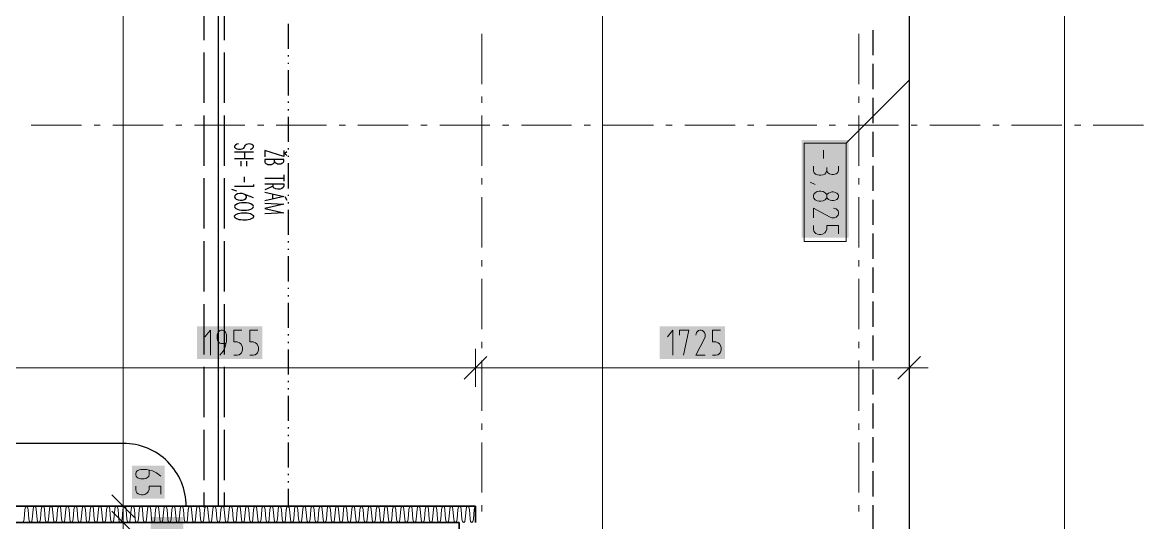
# Model space of a CAD drawing. Header units: millimetres. Extents: x 0 to 594, y 0 to 420.
# Drawn here: x 441.5 to 476.61, y 208.12 to 223.78 of the extents above; entities that cross this region are included whole.
import ezdxf

# ---------------------------------------------------------------- set-up
doc = ezdxf.new("R2010")
doc.units = ezdxf.units.MM
doc.header["$LTSCALE"] = 8
for name, color, linetype in [('PDF_Dokresleni nad rovinou rezu', 7, 'Continuous'), ('PDF_Dokresleni pod rovinou rezu', 7, 'Continuous'), ('PDF_Dvere', 7, 'Continuous'), ('PDF_Koty delkove', 7, 'Continuous'), ('PDF_Koty vyskove-pudorysy', 7, 'Continuous'), ('PDF_Obecne 0.25', 7, 'Continuous'), ('PDF_Osy hlavni', 7, 'Continuous'), ('PDF_Rampy', 7, 'Continuous'), ('PDF_Steny sendvic', 7, 'Continuous')]:
    doc.layers.add(name, color=color, linetype=linetype)

msp = doc.modelspace()

# ---------------------------------------------------------------- linework, layer by layer
at = {"layer": 'PDF_Dokresleni nad rovinou rezu', "lineweight": 25}
for points in [[(449.823, 223.74), (449.823, 222.953)], [(449.823, 222.756), (449.823, 222.717)], [(449.823, 222.52), (449.823, 222.48)], [(449.823, 222.284), (449.823, 221.496)], [(449.823, 221.299), (449.823, 221.26)], [(449.823, 221.063), (449.823, 221.024)], [(449.823, 220.827), (449.823, 220.04)], [(448.268, 219.976), (448.212, 219.964), (448.169, 219.94), (448.145, 219.909), (448.145, 219.875), (448.169, 219.844), (448.212, 219.82), (448.268, 219.807), (448.329, 219.807), (448.385, 219.82), (448.428, 219.844), (448.451, 219.875), (448.467, 219.908), (448.486, 219.937)], [(449.823, 219.843), (449.823, 219.803)], [(448.145, 219.726), (448.736, 219.726)], [(448.145, 219.52), (448.736, 219.52)], [(448.451, 219.726), (448.451, 219.52)], [(449.681, 219.768), (449.681, 219.579), (449.09, 219.768), (449.09, 219.568)], [(449.396, 219.42), (449.406, 219.4), (449.424, 219.382), (449.451, 219.368), (449.484, 219.357), (449.52, 219.351), (449.557, 219.351), (449.593, 219.357), (449.626, 219.368), (449.653, 219.382), (449.671, 219.4), (449.681, 219.42), (449.681, 219.486), (449.09, 219.486), (449.09, 219.404), (449.101, 219.382), (449.121, 219.363), (449.149, 219.347), (449.184, 219.336), (449.223, 219.33), (449.263, 219.33), (449.302, 219.336), (449.337, 219.347), (449.366, 219.363), (449.386, 219.382), (449.396, 219.404), (449.396, 219.486)], [(449.779, 219.733), (449.72, 219.673), (449.779, 219.613)], [(449.823, 219.606), (449.823, 219.567)], [(448.343, 219.438), (448.343, 219.274)], [(448.52, 219.438), (448.52, 219.274)], [(449.823, 219.37), (449.823, 218.583)], [(448.441, 218.946), (448.441, 218.782)], [(449.09, 218.904), (449.681, 218.904)], [(449.681, 219.003), (449.681, 218.805)], [(448.047, 218.561), (448.205, 218.503)], [(448.736, 218.7), (448.736, 218.643), (448.145, 218.643)], [(449.09, 218.724), (449.681, 218.724), (449.681, 218.652), (449.667, 218.61), (449.627, 218.581), (449.569, 218.563), (449.503, 218.558), (449.438, 218.567), (449.386, 218.59), (449.353, 218.622), (449.347, 218.652), (449.347, 218.724)], [(449.347, 218.652), (449.09, 218.543)], [(449.09, 218.461), (449.681, 218.33), (449.09, 218.198)], [(448.32, 218.212), (448.394, 218.217)], [(448.736, 218.29), (448.417, 218.412)], [(449.09, 218.117), (449.681, 218.089)], [(449.681, 218.089), (449.09, 217.954), (449.681, 217.818), (449.09, 217.791)], [(449.327, 218.409), (449.327, 218.251)], [(449.72, 218.33), (449.779, 218.21)], [(449.823, 218.386), (449.823, 218.347)], [(449.823, 218.15), (449.823, 218.11)], [(449.823, 217.914), (449.823, 217.126)], [(449.823, 216.929), (449.823, 216.89)], [(449.823, 216.693), (449.823, 216.654)], [(449.823, 216.457), (449.823, 215.669)], [(449.823, 215.473), (449.823, 215.433)], [(449.823, 215.236), (449.823, 215.197)], [(449.823, 215), (449.823, 214.213)], [(449.823, 214.016), (449.823, 213.977)], [(449.823, 213.78), (449.823, 213.74)], [(449.823, 213.543), (449.823, 212.756)], [(449.823, 212.559), (449.823, 212.52)], [(449.823, 212.323), (449.823, 212.284)], [(449.823, 212.087), (449.823, 211.299)], [(449.823, 211.103), (449.823, 211.063)], [(449.823, 210.866), (449.823, 210.827)], [(449.823, 210.63), (449.823, 209.843)], [(449.823, 209.646), (449.823, 209.606)], [(449.823, 209.41), (449.823, 209.37)], [(449.823, 209.173), (449.823, 208.63)]]:
    msp.add_lwpolyline(points, dxfattribs=at)
msp.add_lwpolyline([(448.518, 217.904), (448.59, 217.915), (448.652, 217.934), (448.699, 217.958), (448.729, 217.986), (448.739, 218.016), (448.729, 218.045), (448.699, 218.073), (448.652, 218.097), (448.59, 218.116), (448.518, 218.127), (448.441, 218.131), (448.364, 218.127), (448.292, 218.116), (448.23, 218.097), (448.183, 218.073), (448.153, 218.045), (448.143, 218.016), (448.153, 217.986), (448.183, 217.958), (448.23, 217.934), (448.292, 217.915), (448.364, 217.904), (448.441, 217.9)], close=True, dxfattribs=at)
for centre, major_axis, ratio, start_param, end_param in [((448.601, 219.892), (0.139, 0), 0.587197, 4.906775, 8.841701), ((448.332, 218.317), (0.191, 0), 0.554359, 5.040935, 10.931191), ((448.441, 217.704), (0.3, 0), 0.387187, 4.974081, 11.257266)]:
    msp.add_ellipse(centre, major_axis=major_axis, ratio=ratio, start_param=start_param, end_param=end_param, dxfattribs=at)
at = {"layer": 'PDF_Dokresleni nad rovinou rezu', "lineweight": 25, "transparency": 33554559}
msp.add_solid([(449.823, 208.679), (449.872, 208.63), (449.774, 208.63), (449.823, 208.581)], dxfattribs=at)
at = {"layer": 'PDF_Dokresleni pod rovinou rezu', "lineweight": 25}
for points in [[(468.13, 223.543), (468.13, 222.756)], [(468.13, 222.48), (468.13, 221.693)], [(468.13, 221.417), (468.13, 220.63)], [(468.13, 220.354), (468.13, 219.567)], [(468.13, 219.291), (468.13, 218.504)], [(468.13, 218.229), (468.13, 217.441)], [(468.13, 217.166), (468.13, 216.378)], [(468.13, 216.103), (468.13, 215.315)], [(468.13, 215.04), (468.13, 214.252)], [(468.13, 213.977), (468.13, 213.189)], [(468.13, 212.914), (468.13, 212.126)], [(468.13, 211.851), (468.13, 211.063)], [(468.13, 210.788), (468.13, 210)], [(468.13, 209.725), (468.13, 208.937)], [(468.13, 208.662), (468.13, 207.874)]]:
    msp.add_lwpolyline(points, dxfattribs=at)
at = {"layer": 'PDF_Dvere', "lineweight": 25}
for points in [[(447.185, 224.803), (447.185, 223.229)], [(447.815, 224.803), (447.815, 223.229)], [(447.185, 222.835), (447.185, 221.26)], [(447.815, 222.835), (447.815, 221.26)], [(447.185, 220.866), (447.185, 219.291)], [(447.815, 220.866), (447.815, 219.291)], [(447.185, 218.898), (447.185, 217.323)], [(447.815, 218.898), (447.815, 217.323)], [(447.185, 216.929), (447.185, 215.354)], [(447.815, 216.929), (447.815, 215.354)], [(447.185, 214.961), (447.185, 213.386)], [(447.815, 214.961), (447.815, 213.386)], [(447.185, 212.992), (447.185, 211.417)], [(447.815, 212.992), (447.815, 211.417)], [(447.185, 211.024), (447.185, 209.449)], [(447.815, 211.024), (447.815, 209.449)], [(447.185, 209.055), (447.185, 208.63)], [(447.815, 209.055), (447.815, 208.63)]]:
    msp.add_lwpolyline(points, dxfattribs=at)
at = {"layer": 'PDF_Dvere', "lineweight": 25, "transparency": 33554559}
for points in [[(447.185, 208.679), (447.234, 208.63), (447.136, 208.63), (447.185, 208.581)], [(447.815, 208.679), (447.864, 208.63), (447.766, 208.63), (447.815, 208.581)]]:
    msp.add_solid(points, dxfattribs=at)
at = {"layer": 'PDF_Koty delkove', "lineweight": 18}
for points in [[(459.663, 302.764), (459.663, 302.311), (459.663, 299.614), (459.663, 263.433), (459.663, 262.803), (459.663, 203.906), (459.663, 202.921), (459.663, 200.953), (459.663, 186.976), (459.663, 186.189), (459.663, 155.402), (459.663, 152.291), (459.663, 150.48)], [(474.14, 302.606), (474.14, 283.614), (474.14, 261.819), (474.14, 248), (474.14, 203.906), (474.14, 152.449)], [(444.652, 151.701), (444.652, 152.291), (444.652, 153.433), (444.652, 155.441), (444.652, 174.221), (444.652, 190.126), (444.652, 190.913), (444.652, 200.953), (444.652, 202.921), (444.652, 206.937), (444.652, 208.118), (444.652, 208.63), (444.652, 250.48), (444.652, 250.992), (444.652, 252.606), (444.652, 275.756), (444.652, 276.386), (444.652, 282.456), (444.652, 299.653), (444.652, 301.622), (444.652, 302.213)], [(447.384, 213.358), (447.384, 214.145), (447.216, 213.936)], [(447.887, 213.804), (447.887, 213.988), (447.877, 214.04), (447.856, 214.08), (447.835, 214.106), (447.804, 214.132), (447.761, 214.145), (447.72, 214.145), (447.678, 214.132), (447.646, 214.106), (447.625, 214.08), (447.604, 214.04), (447.593, 213.988), (447.593, 213.883), (447.604, 213.831), (447.625, 213.778), (447.678, 213.739), (447.72, 213.725), (447.867, 213.725)], [(448.371, 214.145), (448.119, 214.145), (448.119, 213.778), (448.224, 213.778), (448.297, 213.751), (448.339, 213.712), (448.381, 213.647), (448.391, 213.595), (448.391, 213.542), (448.381, 213.489), (448.36, 213.437), (448.328, 213.398), (448.287, 213.371), (448.224, 213.358), (448.119, 213.358)], [(448.875, 214.145), (448.623, 214.145), (448.623, 213.778), (448.728, 213.778), (448.801, 213.751), (448.843, 213.712), (448.885, 213.647), (448.895, 213.595), (448.895, 213.542), (448.885, 213.489), (448.864, 213.437), (448.832, 213.398), (448.791, 213.371), (448.728, 213.358), (448.623, 213.358)], [(461.872, 213.358), (461.872, 214.145), (461.704, 213.936)], [(462.081, 213.988), (462.081, 214.145), (462.376, 214.145)], [(462.376, 214.145), (462.208, 213.358)], [(462.88, 213.358), (462.585, 213.358), (462.859, 213.883), (462.88, 213.936), (462.88, 214.014), (462.859, 214.066), (462.827, 214.106), (462.796, 214.132), (462.754, 214.145), (462.712, 214.145), (462.67, 214.132), (462.638, 214.106), (462.607, 214.066), (462.585, 213.988)], [(463.363, 214.145), (463.111, 214.145), (463.111, 213.778), (463.216, 213.778), (463.289, 213.751), (463.331, 213.712), (463.373, 213.647), (463.383, 213.595), (463.383, 213.542), (463.373, 213.489), (463.352, 213.437), (463.321, 213.398), (463.279, 213.371), (463.216, 213.358), (463.111, 213.358)], [(447.678, 213.358), (447.783, 213.489), (447.846, 213.621), (447.887, 213.804)], [(455.689, 212.373), (455.689, 212.964), (455.689, 213.555)], [(469.272, 212.373), (469.272, 212.964), (469.272, 213.555)], [(455.335, 212.61), (456.043, 213.318)], [(468.917, 212.61), (469.626, 213.318)], [(398.051, 212.964), (400.925, 212.964), (401.446, 212.964), (402.106, 212.964), (402.645, 212.964), (406.043, 212.964), (407.225, 212.964), (409.98, 212.964), (411.162, 212.964), (416.28, 212.964), (417.461, 212.964), (426.91, 212.964), (428.091, 212.964), (434.39, 212.964), (435.571, 212.964), (440.295, 212.964), (455.689, 212.964), (469.272, 212.964)], [(469.272, 212.964), (469.862, 212.964)], [(445.466, 209.761), (445.466, 209.614), (445.453, 209.572), (445.427, 209.54), (445.4, 209.519), (445.362, 209.499), (445.309, 209.488), (445.204, 209.488), (445.151, 209.499), (445.112, 209.519), (445.086, 209.54), (445.059, 209.572), (445.046, 209.614), (445.046, 209.656), (445.059, 209.698), (445.086, 209.729), (445.112, 209.75), (445.151, 209.771), (445.204, 209.782), (445.388, 209.782), (445.571, 209.74), (445.702, 209.677)], [(445.702, 209.677), (445.833, 209.572)], [(444.298, 208.984), (445.006, 208.276)], [(445.833, 209.005), (445.833, 209.257), (445.466, 209.257), (445.466, 209.152), (445.439, 209.079), (445.4, 209.036), (445.335, 208.995), (445.283, 208.984), (445.23, 208.984), (445.177, 208.995), (445.125, 209.016), (445.086, 209.047), (445.059, 209.089), (445.046, 209.152), (445.046, 209.257)], [(444.062, 208.63), (444.652, 208.63), (445.243, 208.63)], [(444.298, 208.472), (445.006, 207.764)], [(444.062, 208.118), (444.652, 208.118), (445.243, 208.118)]]:
    msp.add_lwpolyline(points, dxfattribs=at)
at = {"layer": 'PDF_Koty delkove', "color": 7, "lineweight": 18, "true_color": 0xffffff, "transparency": 33554559}
for points in [[(446.971, 213.24), (449.013, 213.24), (446.971, 214.263), (449.013, 214.263)], [(461.459, 213.24), (463.501, 213.24), (461.459, 214.263), (463.501, 214.263)], [(444.928, 209.9), (444.928, 208.866), (445.951, 209.9), (445.951, 208.866)], [(445.518, 208.297), (445.518, 206.759), (446.542, 208.297), (446.542, 206.759)]]:
    msp.add_solid(points, dxfattribs=at)
at = {"layer": 'PDF_Koty vyskove-pudorysy', "lineweight": 18}
for points in [[(467.296, 220.002), (469.272, 221.977)], [(466.588, 219.783), (466.588, 219.52)], [(466.273, 219.279), (466.273, 219.126), (466.299, 219.072), (466.339, 219.028), (466.404, 219.006), (466.457, 218.995), (466.51, 218.995), (466.575, 219.006), (466.627, 219.028), (466.666, 219.072), (466.693, 219.148)], [(467.06, 219.279), (467.06, 219.148), (467.047, 219.104), (467.021, 219.061), (466.981, 219.038), (466.903, 219.017), (466.851, 219.017), (466.772, 219.038), (466.719, 219.082), (466.693, 219.148), (466.693, 219.235)], [(466.168, 218.777), (466.325, 218.71)], [(466.693, 218.383), (466.707, 218.404), (466.746, 218.437), (466.798, 218.459), (466.851, 218.47), (466.903, 218.47), (466.955, 218.459), (467.008, 218.437), (467.047, 218.393)], [(467.047, 218.393), (467.06, 218.36), (467.06, 218.317), (467.047, 218.284), (467.008, 218.24), (466.955, 218.219), (466.903, 218.208), (466.851, 218.208), (466.798, 218.219), (466.746, 218.24), (466.707, 218.273), (466.693, 218.295)], [(466.273, 217.661), (466.273, 217.967), (466.798, 217.683), (466.851, 217.661), (466.929, 217.661), (466.981, 217.683), (467.021, 217.715), (467.047, 217.748), (467.06, 217.792), (467.06, 217.836), (467.047, 217.879), (467.021, 217.912), (466.981, 217.945), (466.903, 217.967)], [(467.06, 217.158), (467.06, 217.42), (466.693, 217.42), (466.693, 217.311), (466.666, 217.234), (466.627, 217.191), (466.562, 217.147), (466.51, 217.136), (466.457, 217.136), (466.404, 217.147), (466.352, 217.169), (466.313, 217.202), (466.286, 217.245), (466.273, 217.311), (466.273, 217.42)]]:
    msp.add_lwpolyline(points, dxfattribs=at)
for points in [[(465.984, 220.002), (465.984, 216.918), (467.296, 216.918), (467.296, 220.002)], [(466.457, 218.186), (466.51, 218.186), (466.575, 218.197), (466.64, 218.229), (466.68, 218.273), (466.693, 218.295), (466.693, 218.383), (466.68, 218.404), (466.64, 218.448), (466.575, 218.481), (466.51, 218.492), (466.457, 218.492), (466.392, 218.481), (466.325, 218.448), (466.286, 218.404), (466.273, 218.36), (466.273, 218.317), (466.286, 218.273), (466.325, 218.229), (466.392, 218.197)]]:
    msp.add_lwpolyline(points, close=True, dxfattribs=at)
at = {"layer": 'PDF_Koty vyskove-pudorysy', "color": 7, "lineweight": 18, "true_color": 0xffffff, "transparency": 33554559}
msp.add_solid([(465.905, 220.096), (465.905, 217.042), (467.375, 220.096), (467.375, 217.042)], dxfattribs=at)
at = {"layer": 'PDF_Obecne 0.25', "lineweight": 25}
msp.add_lwpolyline([(446.628, 208.63, 0.414215), (444.659, 210.598), (400.014, 210.598)], format="xyb", dxfattribs=at)
msp.add_lwpolyline([(453.917, 208.63), (453.917, 208.63)], dxfattribs=at)
at = {"layer": 'PDF_Osy hlavni', "lineweight": 18}
for points in [[(455.886, 223.425), (455.886, 221.851)], [(455.886, 223.425), (455.886, 221.851)], [(467.697, 223.425), (467.697, 221.851)], [(455.886, 221.457), (455.886, 221.26)], [(455.886, 221.457), (455.886, 221.26)], [(467.697, 221.457), (467.697, 221.26)], [(441.771, 220.559), (443.346, 220.559)], [(443.74, 220.559), (443.937, 220.559)], [(444.331, 220.559), (445.905, 220.559)], [(446.299, 220.559), (446.496, 220.559)], [(446.89, 220.559), (448.464, 220.559)], [(448.858, 220.559), (449.055, 220.559)], [(449.449, 220.559), (451.023, 220.559)], [(451.417, 220.559), (451.614, 220.559)], [(452.008, 220.559), (453.582, 220.559)], [(453.976, 220.559), (454.173, 220.559)], [(454.567, 220.559), (456.142, 220.559)], [(455.886, 220.866), (455.886, 219.291)], [(455.886, 220.866), (455.886, 219.291)], [(456.535, 220.559), (456.732, 220.559)], [(457.126, 220.559), (458.701, 220.559)], [(459.094, 220.559), (459.291, 220.559)], [(459.685, 220.559), (461.26, 220.559)], [(461.653, 220.559), (461.85, 220.559)], [(462.244, 220.559), (463.819, 220.559)], [(464.212, 220.559), (464.409, 220.559)], [(464.803, 220.559), (466.378, 220.559)], [(466.771, 220.559), (466.968, 220.559)], [(467.362, 220.559), (468.937, 220.559)], [(467.697, 220.866), (467.697, 219.291)], [(469.33, 220.559), (469.527, 220.559)], [(469.921, 220.559), (471.496, 220.559)], [(471.89, 220.559), (472.086, 220.559)], [(472.48, 220.559), (474.055, 220.559)], [(474.449, 220.559), (474.645, 220.559)], [(475.039, 220.559), (476.614, 220.559)], [(455.886, 218.898), (455.886, 218.701)], [(455.886, 218.898), (455.886, 218.701)], [(467.697, 218.898), (467.697, 218.701)], [(455.886, 218.307), (455.886, 216.732)], [(455.886, 218.307), (455.886, 216.732)], [(467.697, 218.307), (467.697, 216.732)], [(455.886, 216.339), (455.886, 216.142)], [(455.886, 216.339), (455.886, 216.142)], [(467.697, 216.339), (467.697, 216.142)], [(455.886, 215.748), (455.886, 214.173)], [(455.886, 215.748), (455.886, 214.173)], [(467.697, 215.748), (467.697, 214.173)], [(455.886, 213.78), (455.886, 213.583)], [(455.886, 213.78), (455.886, 213.583)], [(467.697, 213.78), (467.697, 213.583)], [(455.886, 213.189), (455.886, 211.614)], [(455.886, 213.189), (455.886, 211.614)], [(467.697, 213.189), (467.697, 211.614)], [(455.886, 211.221), (455.886, 211.024)], [(455.886, 211.221), (455.886, 211.024)], [(467.697, 211.221), (467.697, 211.024)], [(455.886, 210.63), (455.886, 209.055)], [(455.886, 210.63), (455.886, 209.055)], [(467.697, 210.63), (467.697, 209.055)], [(455.886, 208.662), (455.886, 208.465)], [(455.886, 208.662), (455.886, 208.465)], [(467.697, 208.662), (467.697, 208.465)]]:
    msp.add_lwpolyline(points, dxfattribs=at)
at = {"layer": 'PDF_Rampy', "lineweight": 25}
for points in [[(469.272, 261.661), (469.272, 203.906)], [(447.629, 250.48), (447.629, 208.63)]]:
    msp.add_lwpolyline(points, dxfattribs=at)
at = {"layer": 'PDF_Steny sendvic', "lineweight": 35}
msp.add_lwpolyline([(455.689, 208.118), (455.689, 208.63), (440.295, 208.63), (440.295, 208.118), (441.476, 208.118), (453.996, 208.118), (455.177, 208.118), (455.177, 203.906)], dxfattribs=at)
at = {"layer": 'PDF_Steny sendvic', "lineweight": 9}
for points in [[(441.55, 208.22), (441.575, 208.528), (441.59, 208.6), (441.626, 208.63)], [(441.677, 208.528), (441.662, 208.6), (441.626, 208.63)], [(441.805, 208.22), (441.831, 208.528), (441.846, 208.6), (441.882, 208.63)], [(441.933, 208.528), (441.918, 208.6), (441.882, 208.63)], [(442.061, 208.22), (442.087, 208.528), (442.102, 208.6), (442.138, 208.63)], [(442.189, 208.528), (442.174, 208.6), (442.138, 208.63)], [(442.394, 208.63), (442.358, 208.6), (442.343, 208.528)], [(442.445, 208.528), (442.43, 208.6), (442.394, 208.63)], [(442.65, 208.63), (442.614, 208.6), (442.599, 208.528)], [(442.726, 208.22), (442.701, 208.528), (442.686, 208.6), (442.65, 208.63)], [(442.957, 208.528), (442.942, 208.6), (442.906, 208.63), (442.869, 208.6), (442.854, 208.528)], [(443.162, 208.63), (443.125, 208.6), (443.11, 208.528)], [(443.213, 208.528), (443.198, 208.6), (443.162, 208.63)], [(443.417, 208.63), (443.381, 208.6), (443.366, 208.528)], [(443.469, 208.528), (443.454, 208.6), (443.417, 208.63)], [(443.673, 208.63), (443.637, 208.6), (443.622, 208.528)], [(443.725, 208.528), (443.71, 208.6), (443.673, 208.63)], [(443.853, 208.22), (443.878, 208.528), (443.893, 208.6), (443.929, 208.63)], [(443.98, 208.528), (443.965, 208.6), (443.929, 208.63)], [(444.185, 208.63), (444.149, 208.6), (444.134, 208.528)], [(444.236, 208.528), (444.221, 208.6), (444.185, 208.63)], [(444.441, 208.63), (444.405, 208.6), (444.39, 208.528)], [(444.518, 208.22), (444.492, 208.528), (444.477, 208.6), (444.441, 208.63)], [(444.697, 208.63), (444.661, 208.6), (444.646, 208.528)], [(444.773, 208.22), (444.748, 208.528), (444.733, 208.6), (444.697, 208.63)], [(444.953, 208.63), (444.917, 208.6), (444.902, 208.528)], [(445.029, 208.22), (445.004, 208.528), (444.989, 208.6), (444.953, 208.63)], [(445.209, 208.63), (445.173, 208.6), (445.158, 208.528)], [(445.285, 208.22), (445.26, 208.528), (445.245, 208.6), (445.209, 208.63)], [(445.465, 208.63), (445.428, 208.6), (445.413, 208.528)], [(445.541, 208.22), (445.516, 208.528), (445.501, 208.6), (445.465, 208.63)], [(445.721, 208.63), (445.684, 208.6), (445.669, 208.528)], [(445.797, 208.22), (445.772, 208.528), (445.757, 208.6), (445.721, 208.63)], [(445.94, 208.6), (445.925, 208.528)], [(445.976, 208.63), (445.94, 208.6)], [(446.053, 208.22), (446.028, 208.528), (446.013, 208.6), (445.976, 208.63)], [(446.232, 208.63), (446.196, 208.6), (446.181, 208.528)], [(446.309, 208.22), (446.284, 208.528), (446.269, 208.6), (446.232, 208.63)], [(446.488, 208.63), (446.452, 208.6), (446.437, 208.528)], [(446.611, 208.118), (446.58, 208.148), (446.565, 208.22), (446.539, 208.528), (446.524, 208.6), (446.488, 208.63)], [(446.744, 208.63), (446.708, 208.6), (446.693, 208.528)], [(446.795, 208.528), (446.78, 208.6), (446.744, 208.63)], [(447, 208.63), (446.964, 208.6), (446.949, 208.528)], [(447.051, 208.528), (447.036, 208.6), (447, 208.63)], [(447.256, 208.63), (447.22, 208.6), (447.205, 208.528)], [(447.307, 208.528), (447.292, 208.6), (447.256, 208.63)], [(447.512, 208.63), (447.476, 208.6), (447.461, 208.528)], [(447.563, 208.528), (447.548, 208.6), (447.512, 208.63)], [(447.768, 208.63), (447.732, 208.6), (447.717, 208.528)], [(447.819, 208.528), (447.804, 208.6), (447.768, 208.63)], [(448.024, 208.63), (447.988, 208.6), (447.973, 208.528)], [(448.075, 208.528), (448.06, 208.6), (448.024, 208.63)], [(448.28, 208.63), (448.243, 208.6), (448.228, 208.528)], [(448.331, 208.528), (448.316, 208.6), (448.28, 208.63)], [(448.536, 208.63), (448.499, 208.6), (448.484, 208.528)], [(448.587, 208.528), (448.572, 208.6), (448.536, 208.63)], [(448.791, 208.63), (448.755, 208.6), (448.74, 208.528)], [(448.843, 208.528), (448.828, 208.6), (448.791, 208.63)], [(449.047, 208.63), (449.011, 208.6), (448.996, 208.528)], [(449.099, 208.528), (449.084, 208.6), (449.047, 208.63)], [(449.303, 208.63), (449.267, 208.6), (449.252, 208.528)], [(449.354, 208.528), (449.339, 208.6), (449.303, 208.63)], [(449.559, 208.63), (449.523, 208.6), (449.508, 208.528)], [(449.61, 208.528), (449.595, 208.6), (449.559, 208.63)], [(449.815, 208.63), (449.779, 208.6), (449.764, 208.528)], [(449.866, 208.528), (449.851, 208.6), (449.815, 208.63)], [(450.071, 208.63), (450.035, 208.6), (450.02, 208.528)], [(450.122, 208.528), (450.107, 208.6), (450.071, 208.63)], [(450.327, 208.63), (450.291, 208.6), (450.276, 208.528)], [(450.378, 208.528), (450.363, 208.6), (450.327, 208.63)], [(450.583, 208.63), (450.547, 208.6), (450.532, 208.528)], [(450.634, 208.528), (450.619, 208.6), (450.583, 208.63)], [(450.839, 208.63), (450.802, 208.6), (450.787, 208.528)], [(450.89, 208.528), (450.875, 208.6), (450.839, 208.63)], [(451.095, 208.63), (451.058, 208.6), (451.043, 208.528)], [(451.146, 208.528), (451.131, 208.6), (451.095, 208.63)], [(451.095, 208.63), (451.095, 208.63)], [(451.402, 208.528), (451.387, 208.6), (451.351, 208.63), (451.314, 208.6), (451.299, 208.528)], [(451.658, 208.528), (451.643, 208.6), (451.606, 208.63), (451.57, 208.6), (451.555, 208.528)], [(451.913, 208.528), (451.898, 208.6), (451.862, 208.63), (451.826, 208.6), (451.811, 208.528)], [(452.169, 208.528), (452.154, 208.6), (452.118, 208.63), (452.082, 208.6), (452.067, 208.528)], [(452.425, 208.528), (452.41, 208.6), (452.374, 208.63), (452.338, 208.6), (452.323, 208.528)], [(452.681, 208.528), (452.666, 208.6), (452.63, 208.63), (452.594, 208.6), (452.579, 208.528)], [(452.937, 208.528), (452.922, 208.6), (452.886, 208.63), (452.85, 208.6), (452.835, 208.528)], [(453.193, 208.528), (453.178, 208.6), (453.142, 208.63), (453.106, 208.6), (453.091, 208.528)], [(453.398, 208.63), (453.362, 208.6), (453.347, 208.528)], [(453.449, 208.528), (453.434, 208.6), (453.398, 208.63)], [(453.705, 208.528), (453.69, 208.6), (453.654, 208.63), (453.617, 208.6), (453.602, 208.528)], [(453.961, 208.528), (453.946, 208.6), (453.91, 208.63), (453.873, 208.6), (453.858, 208.528)], [(454.165, 208.63), (454.129, 208.6), (454.114, 208.528)], [(454.217, 208.528), (454.202, 208.6), (454.165, 208.63)], [(454.473, 208.528), (454.458, 208.6), (454.421, 208.63), (454.385, 208.6), (454.37, 208.528)], [(454.728, 208.528), (454.713, 208.6), (454.677, 208.63), (454.641, 208.6), (454.626, 208.528)], [(454.897, 208.6), (454.882, 208.528)], [(454.933, 208.63), (454.897, 208.6)], [(454.984, 208.528), (454.969, 208.6), (454.933, 208.63)], [(455.189, 208.63), (455.153, 208.6), (455.138, 208.528)], [(455.24, 208.528), (455.225, 208.6), (455.189, 208.63)], [(455.445, 208.63), (455.409, 208.6), (455.394, 208.528)], [(455.481, 208.6), (455.445, 208.63)], [(455.496, 208.528), (455.481, 208.6)], [(455.689, 208.62), (455.665, 208.6), (455.65, 208.528)], [(441.677, 208.528), (441.703, 208.22)], [(441.933, 208.528), (441.959, 208.22)], [(442.189, 208.528), (442.214, 208.22)], [(442.317, 208.22), (442.343, 208.528)], [(442.445, 208.528), (442.47, 208.22)], [(442.573, 208.22), (442.599, 208.528)], [(442.829, 208.22), (442.854, 208.528)], [(442.957, 208.528), (442.982, 208.22)], [(443.085, 208.22), (443.11, 208.528)], [(443.213, 208.528), (443.238, 208.22)], [(443.341, 208.22), (443.366, 208.528)], [(443.469, 208.528), (443.494, 208.22)], [(443.597, 208.22), (443.622, 208.528)], [(443.725, 208.528), (443.75, 208.22)], [(443.98, 208.528), (444.006, 208.22)], [(444.109, 208.22), (444.134, 208.528)], [(444.236, 208.528), (444.262, 208.22)], [(444.365, 208.22), (444.39, 208.528)], [(444.62, 208.22), (444.646, 208.528)], [(444.876, 208.22), (444.902, 208.528)], [(445.132, 208.22), (445.158, 208.528)], [(445.388, 208.22), (445.413, 208.528)], [(445.644, 208.22), (445.669, 208.528)], [(445.9, 208.22), (445.925, 208.528)], [(446.156, 208.22), (446.181, 208.528)], [(446.412, 208.22), (446.437, 208.528)], [(446.668, 208.22), (446.693, 208.528)], [(446.795, 208.528), (446.821, 208.22), (446.836, 208.148), (446.867, 208.118)], [(446.924, 208.22), (446.949, 208.528)], [(447.051, 208.528), (447.077, 208.22)], [(447.179, 208.22), (447.205, 208.528)], [(447.307, 208.528), (447.333, 208.22)], [(447.435, 208.22), (447.461, 208.528)], [(447.563, 208.528), (447.588, 208.22)], [(447.691, 208.22), (447.717, 208.528)], [(447.819, 208.528), (447.844, 208.22)], [(447.947, 208.22), (447.973, 208.528)], [(448.075, 208.528), (448.1, 208.22)], [(448.203, 208.22), (448.228, 208.528)], [(448.331, 208.528), (448.356, 208.22)], [(448.459, 208.22), (448.484, 208.528)], [(448.587, 208.528), (448.612, 208.22)], [(448.715, 208.22), (448.74, 208.528)], [(448.843, 208.528), (448.868, 208.22)], [(448.971, 208.22), (448.996, 208.528)], [(449.099, 208.528), (449.124, 208.22)], [(449.227, 208.22), (449.252, 208.528)], [(449.354, 208.528), (449.38, 208.22)], [(449.483, 208.22), (449.508, 208.528)], [(449.61, 208.528), (449.636, 208.22)], [(449.739, 208.22), (449.764, 208.528)], [(449.866, 208.528), (449.892, 208.22)], [(449.994, 208.22), (450.02, 208.528)], [(450.122, 208.528), (450.147, 208.22)], [(450.25, 208.22), (450.276, 208.528)], [(450.378, 208.528), (450.403, 208.22)], [(450.506, 208.22), (450.532, 208.528)], [(450.634, 208.528), (450.659, 208.22)], [(450.762, 208.22), (450.787, 208.528)], [(450.89, 208.528), (450.915, 208.22)], [(451.018, 208.22), (451.043, 208.528)], [(451.146, 208.528), (451.171, 208.22)], [(451.274, 208.22), (451.299, 208.528)], [(451.402, 208.528), (451.427, 208.22)], [(451.53, 208.22), (451.555, 208.528)], [(451.658, 208.528), (451.683, 208.22)], [(451.786, 208.22), (451.811, 208.528)], [(451.913, 208.528), (451.939, 208.22)], [(452.042, 208.22), (452.067, 208.528)], [(452.169, 208.528), (452.195, 208.22)], [(452.298, 208.22), (452.323, 208.528)], [(452.425, 208.528), (452.451, 208.22)], [(452.554, 208.22), (452.579, 208.528)], [(452.681, 208.528), (452.707, 208.22)], [(452.809, 208.22), (452.835, 208.528)], [(452.937, 208.528), (452.962, 208.22)], [(453.065, 208.22), (453.091, 208.528)], [(453.193, 208.528), (453.218, 208.22)], [(453.321, 208.22), (453.347, 208.528)], [(453.449, 208.528), (453.474, 208.22)], [(453.577, 208.22), (453.602, 208.528)], [(453.705, 208.528), (453.73, 208.22)], [(453.833, 208.22), (453.858, 208.528)], [(453.961, 208.528), (453.986, 208.22)], [(454.089, 208.22), (454.114, 208.528)], [(454.217, 208.528), (454.242, 208.22)], [(454.345, 208.22), (454.37, 208.528)], [(454.473, 208.528), (454.498, 208.22)], [(454.601, 208.22), (454.626, 208.528)], [(454.728, 208.528), (454.754, 208.22)], [(454.857, 208.22), (454.882, 208.528)], [(454.984, 208.528), (455.01, 208.22)], [(455.113, 208.22), (455.138, 208.528)], [(455.24, 208.528), (455.266, 208.22)], [(455.368, 208.22), (455.394, 208.528)], [(455.496, 208.528), (455.521, 208.22)], [(455.624, 208.22), (455.65, 208.528)], [(441.503, 208.118), (441.534, 208.148), (441.55, 208.22)], [(441.55, 208.22), (441.55, 208.22)], [(441.703, 208.22), (441.718, 208.148), (441.749, 208.118)], [(441.759, 208.118), (441.79, 208.148), (441.805, 208.22)], [(441.805, 208.22), (441.805, 208.22)], [(441.959, 208.22), (441.974, 208.148), (442.005, 208.118)], [(442.015, 208.118), (442.046, 208.148), (442.061, 208.22)], [(442.061, 208.22), (442.061, 208.22)], [(442.214, 208.22), (442.229, 208.148), (442.26, 208.118)], [(442.271, 208.118), (442.302, 208.148), (442.317, 208.22)], [(442.317, 208.22), (442.317, 208.22)], [(442.317, 208.22), (442.317, 208.22)], [(442.47, 208.22), (442.485, 208.148), (442.516, 208.118)], [(442.527, 208.118), (442.558, 208.148), (442.573, 208.22)], [(442.573, 208.22), (442.573, 208.22)], [(442.726, 208.22), (442.741, 208.148), (442.772, 208.118)], [(442.783, 208.118), (442.814, 208.148), (442.829, 208.22)], [(442.829, 208.22), (442.829, 208.22)], [(442.982, 208.22), (442.997, 208.148), (443.028, 208.118)], [(443.039, 208.118), (443.07, 208.148), (443.085, 208.22)], [(443.085, 208.22), (443.085, 208.22)], [(443.238, 208.22), (443.253, 208.148), (443.284, 208.118)], [(443.295, 208.118), (443.326, 208.148), (443.341, 208.22)], [(443.341, 208.22), (443.341, 208.22)], [(443.494, 208.22), (443.509, 208.148), (443.54, 208.118)], [(443.551, 208.118), (443.582, 208.148), (443.597, 208.22)], [(443.597, 208.22), (443.597, 208.22)], [(443.75, 208.22), (443.765, 208.148), (443.796, 208.118)], [(443.807, 208.118), (443.838, 208.148), (443.853, 208.22)], [(443.853, 208.22), (443.853, 208.22)], [(444.006, 208.22), (444.021, 208.148), (444.052, 208.118)], [(444.063, 208.118), (444.094, 208.148), (444.109, 208.22)], [(444.109, 208.22), (444.109, 208.22)], [(444.262, 208.22), (444.277, 208.148), (444.308, 208.118)], [(444.318, 208.118), (444.349, 208.148), (444.365, 208.22)], [(444.365, 208.22), (444.365, 208.22)], [(444.518, 208.22), (444.533, 208.148), (444.564, 208.118)], [(444.574, 208.118), (444.605, 208.148), (444.62, 208.22)], [(444.62, 208.22), (444.62, 208.22)], [(444.773, 208.22), (444.789, 208.148), (444.82, 208.118)], [(444.83, 208.118), (444.861, 208.148), (444.876, 208.22)], [(444.876, 208.22), (444.876, 208.22)], [(445.029, 208.22), (445.044, 208.148), (445.075, 208.118)], [(445.086, 208.118), (445.117, 208.148), (445.132, 208.22)], [(445.132, 208.22), (445.132, 208.22)], [(445.285, 208.22), (445.3, 208.148), (445.331, 208.118)], [(445.342, 208.118), (445.373, 208.148), (445.388, 208.22)], [(445.388, 208.22), (445.388, 208.22)], [(445.541, 208.22), (445.556, 208.148), (445.587, 208.118)], [(445.598, 208.118), (445.629, 208.148), (445.644, 208.22)], [(445.644, 208.22), (445.644, 208.22)], [(445.797, 208.22), (445.812, 208.148), (445.843, 208.118)], [(445.854, 208.118), (445.885, 208.148), (445.9, 208.22)], [(445.9, 208.22), (445.9, 208.22)], [(446.053, 208.22), (446.068, 208.148), (446.099, 208.118)], [(446.11, 208.118), (446.141, 208.148), (446.156, 208.22)], [(446.156, 208.22), (446.156, 208.22)], [(446.309, 208.22), (446.324, 208.148), (446.355, 208.118)], [(446.366, 208.118), (446.397, 208.148), (446.412, 208.22)], [(446.412, 208.22), (446.412, 208.22)], [(446.622, 208.118), (446.653, 208.148), (446.668, 208.22)], [(446.668, 208.22), (446.668, 208.22)], [(446.878, 208.118), (446.909, 208.148), (446.924, 208.22)], [(446.924, 208.22), (446.924, 208.22)], [(447.077, 208.22), (447.092, 208.148), (447.123, 208.118)], [(447.133, 208.118), (447.164, 208.148), (447.179, 208.22)], [(447.179, 208.22), (447.179, 208.22)], [(447.333, 208.22), (447.348, 208.148), (447.379, 208.118)], [(447.389, 208.118), (447.42, 208.148), (447.435, 208.22)], [(447.435, 208.22), (447.435, 208.22)], [(447.588, 208.22), (447.603, 208.148), (447.634, 208.118)], [(447.645, 208.118), (447.676, 208.148), (447.691, 208.22)], [(447.691, 208.22), (447.691, 208.22)], [(447.844, 208.22), (447.859, 208.148), (447.89, 208.118)], [(447.901, 208.118), (447.932, 208.148), (447.947, 208.22)], [(447.947, 208.22), (447.947, 208.22)], [(448.1, 208.22), (448.115, 208.148), (448.146, 208.118)], [(448.157, 208.118), (448.188, 208.148), (448.203, 208.22)], [(448.203, 208.22), (448.203, 208.22)], [(448.356, 208.22), (448.371, 208.148), (448.402, 208.118)], [(448.413, 208.118), (448.444, 208.148), (448.459, 208.22)], [(448.459, 208.22), (448.459, 208.22)], [(448.612, 208.22), (448.627, 208.148), (448.658, 208.118)], [(448.669, 208.118), (448.7, 208.148), (448.715, 208.22)], [(448.715, 208.22), (448.715, 208.22)], [(448.868, 208.22), (448.883, 208.148), (448.914, 208.118)], [(448.925, 208.118), (448.956, 208.148), (448.971, 208.22)], [(448.971, 208.22), (448.971, 208.22)], [(449.124, 208.22), (449.139, 208.148), (449.17, 208.118)], [(449.181, 208.118), (449.212, 208.148), (449.227, 208.22)], [(449.227, 208.22), (449.227, 208.22)], [(449.38, 208.22), (449.395, 208.148), (449.426, 208.118)], [(449.437, 208.118), (449.468, 208.148), (449.483, 208.22)], [(449.483, 208.22), (449.483, 208.22)], [(449.636, 208.22), (449.651, 208.148), (449.682, 208.118)], [(449.692, 208.118), (449.723, 208.148), (449.739, 208.22)], [(449.739, 208.22), (449.739, 208.22)], [(449.892, 208.22), (449.907, 208.148), (449.938, 208.118)], [(449.948, 208.118), (449.979, 208.148), (449.994, 208.22)], [(449.994, 208.22), (449.994, 208.22)], [(450.147, 208.22), (450.163, 208.148), (450.194, 208.118)], [(450.204, 208.118), (450.235, 208.148), (450.25, 208.22)], [(450.25, 208.22), (450.25, 208.22)], [(450.403, 208.22), (450.418, 208.148), (450.449, 208.118)], [(450.46, 208.118), (450.491, 208.148), (450.506, 208.22)], [(450.506, 208.22), (450.506, 208.22)], [(450.659, 208.22), (450.674, 208.148), (450.705, 208.118)], [(450.716, 208.118), (450.747, 208.148), (450.762, 208.22)], [(450.762, 208.22), (450.762, 208.22)], [(450.915, 208.22), (450.93, 208.148), (450.961, 208.118)], [(450.972, 208.118), (451.003, 208.148), (451.018, 208.22)], [(451.018, 208.22), (451.018, 208.22)], [(451.171, 208.22), (451.186, 208.148), (451.217, 208.118)], [(451.228, 208.118), (451.259, 208.148), (451.274, 208.22)], [(451.274, 208.22), (451.274, 208.22)], [(451.427, 208.22), (451.442, 208.148), (451.473, 208.118)], [(451.484, 208.118), (451.515, 208.148), (451.53, 208.22)], [(451.53, 208.22), (451.53, 208.22)], [(451.683, 208.22), (451.698, 208.148), (451.729, 208.118)], [(451.74, 208.118), (451.771, 208.148), (451.786, 208.22)], [(451.786, 208.22), (451.786, 208.22)], [(451.939, 208.22), (451.954, 208.148), (451.985, 208.118)], [(451.996, 208.118), (452.027, 208.148), (452.042, 208.22)], [(452.042, 208.22), (452.042, 208.22)], [(452.195, 208.22), (452.21, 208.148), (452.241, 208.118)], [(452.252, 208.118), (452.283, 208.148), (452.298, 208.22)], [(452.298, 208.22), (452.298, 208.22)], [(452.451, 208.22), (452.466, 208.148), (452.497, 208.118)], [(452.507, 208.118), (452.538, 208.148), (452.554, 208.22)], [(452.554, 208.22), (452.554, 208.22)], [(452.707, 208.22), (452.722, 208.148), (452.753, 208.118)], [(452.763, 208.118), (452.794, 208.148), (452.809, 208.22)], [(452.809, 208.22), (452.809, 208.22)], [(452.962, 208.22), (452.977, 208.148), (453.008, 208.118)], [(453.019, 208.118), (453.05, 208.148), (453.065, 208.22)], [(453.065, 208.22), (453.065, 208.22)], [(453.218, 208.22), (453.233, 208.148), (453.264, 208.118)], [(453.275, 208.118), (453.306, 208.148), (453.321, 208.22)], [(453.321, 208.22), (453.321, 208.22)], [(453.474, 208.22), (453.489, 208.148), (453.52, 208.118)], [(453.531, 208.118), (453.562, 208.148), (453.577, 208.22)], [(453.577, 208.22), (453.577, 208.22)], [(453.73, 208.22), (453.745, 208.148), (453.776, 208.118)], [(453.787, 208.118), (453.818, 208.148), (453.833, 208.22)], [(453.833, 208.22), (453.833, 208.22)], [(453.986, 208.22), (454.001, 208.148), (454.032, 208.118)], [(454.043, 208.118), (454.074, 208.148), (454.089, 208.22)], [(454.089, 208.22), (454.089, 208.22)], [(454.242, 208.22), (454.257, 208.148), (454.288, 208.118)], [(454.299, 208.118), (454.33, 208.148), (454.345, 208.22)], [(454.345, 208.22), (454.345, 208.22)], [(454.498, 208.22), (454.513, 208.148), (454.544, 208.118)], [(454.555, 208.118), (454.586, 208.148), (454.601, 208.22)], [(454.601, 208.22), (454.601, 208.22)], [(454.754, 208.22), (454.769, 208.148), (454.8, 208.118)], [(454.811, 208.118), (454.842, 208.148), (454.857, 208.22)], [(454.857, 208.22), (454.857, 208.22)], [(454.857, 208.22), (454.857, 208.22)], [(455.01, 208.22), (455.025, 208.148), (455.056, 208.118)], [(455.066, 208.118), (455.097, 208.148), (455.113, 208.22)], [(455.113, 208.22), (455.113, 208.22)], [(455.266, 208.22), (455.281, 208.148), (455.312, 208.118)], [(455.322, 208.118), (455.353, 208.148), (455.368, 208.22)], [(455.368, 208.22), (455.368, 208.22)], [(455.521, 208.22), (455.537, 208.148), (455.568, 208.118)], [(455.578, 208.118), (455.609, 208.148), (455.624, 208.22)], [(455.624, 208.22), (455.624, 208.22)]]:
    msp.add_lwpolyline(points, dxfattribs=at)
at = {"layer": 'PDF_Steny sendvic', "lineweight": 9, "transparency": 33554559}
for points in [[(441.575, 208.545), (441.593, 208.528), (441.557, 208.528), (441.575, 208.51)], [(441.831, 208.545), (441.849, 208.528), (441.813, 208.528), (441.831, 208.51)], [(442.087, 208.545), (442.104, 208.528), (442.069, 208.528), (442.087, 208.51)], [(442.343, 208.545), (442.36, 208.528), (442.325, 208.528), (442.343, 208.51)], [(442.599, 208.545), (442.616, 208.528), (442.581, 208.528), (442.599, 208.51)], [(442.854, 208.545), (442.872, 208.528), (442.837, 208.528), (442.854, 208.51)], [(443.11, 208.545), (443.128, 208.528), (443.093, 208.528), (443.11, 208.51)], [(443.366, 208.545), (443.384, 208.528), (443.349, 208.528), (443.366, 208.51)], [(443.622, 208.545), (443.64, 208.528), (443.604, 208.528), (443.622, 208.51)], [(443.878, 208.545), (443.896, 208.528), (443.86, 208.528), (443.878, 208.51)], [(444.134, 208.545), (444.152, 208.528), (444.116, 208.528), (444.134, 208.51)], [(444.39, 208.545), (444.408, 208.528), (444.372, 208.528), (444.39, 208.51)], [(444.646, 208.545), (444.663, 208.528), (444.628, 208.528), (444.646, 208.51)], [(444.902, 208.545), (444.919, 208.528), (444.884, 208.528), (444.902, 208.51)], [(445.158, 208.545), (445.175, 208.528), (445.14, 208.528), (445.158, 208.51)], [(445.413, 208.545), (445.431, 208.528), (445.396, 208.528), (445.413, 208.51)], [(445.669, 208.545), (445.687, 208.528), (445.652, 208.528), (445.669, 208.51)], [(445.925, 208.545), (445.943, 208.528), (445.908, 208.528), (445.925, 208.51)], [(446.181, 208.545), (446.199, 208.528), (446.163, 208.528), (446.181, 208.51)], [(446.437, 208.545), (446.455, 208.528), (446.419, 208.528), (446.437, 208.51)], [(446.693, 208.545), (446.711, 208.528), (446.675, 208.528), (446.693, 208.51)], [(446.949, 208.545), (446.967, 208.528), (446.931, 208.528), (446.949, 208.51)], [(447.205, 208.545), (447.223, 208.528), (447.187, 208.528), (447.205, 208.51)], [(447.461, 208.545), (447.478, 208.528), (447.443, 208.528), (447.461, 208.51)], [(447.717, 208.545), (447.734, 208.528), (447.699, 208.528), (447.717, 208.51)], [(447.973, 208.545), (447.99, 208.528), (447.955, 208.528), (447.973, 208.51)], [(448.228, 208.545), (448.246, 208.528), (448.211, 208.528), (448.228, 208.51)], [(448.484, 208.545), (448.502, 208.528), (448.467, 208.528), (448.484, 208.51)], [(448.74, 208.545), (448.758, 208.528), (448.723, 208.528), (448.74, 208.51)], [(448.996, 208.545), (449.014, 208.528), (448.978, 208.528), (448.996, 208.51)], [(449.252, 208.545), (449.27, 208.528), (449.234, 208.528), (449.252, 208.51)], [(449.508, 208.545), (449.526, 208.528), (449.49, 208.528), (449.508, 208.51)], [(449.764, 208.545), (449.782, 208.528), (449.746, 208.528), (449.764, 208.51)], [(450.02, 208.545), (450.038, 208.528), (450.002, 208.528), (450.02, 208.51)], [(450.276, 208.545), (450.293, 208.528), (450.258, 208.528), (450.276, 208.51)], [(450.532, 208.545), (450.549, 208.528), (450.514, 208.528), (450.532, 208.51)], [(450.787, 208.545), (450.805, 208.528), (450.77, 208.528), (450.787, 208.51)], [(451.043, 208.545), (451.061, 208.528), (451.026, 208.528), (451.043, 208.51)], [(451.299, 208.545), (451.317, 208.528), (451.282, 208.528), (451.299, 208.51)], [(451.555, 208.545), (451.573, 208.528), (451.538, 208.528), (451.555, 208.51)], [(451.811, 208.545), (451.829, 208.528), (451.793, 208.528), (451.811, 208.51)], [(452.067, 208.545), (452.085, 208.528), (452.049, 208.528), (452.067, 208.51)], [(452.323, 208.545), (452.341, 208.528), (452.305, 208.528), (452.323, 208.51)], [(452.579, 208.545), (452.597, 208.528), (452.561, 208.528), (452.579, 208.51)], [(452.835, 208.545), (452.852, 208.528), (452.817, 208.528), (452.835, 208.51)], [(453.091, 208.545), (453.108, 208.528), (453.073, 208.528), (453.091, 208.51)], [(453.347, 208.545), (453.364, 208.528), (453.329, 208.528), (453.347, 208.51)], [(453.602, 208.545), (453.62, 208.528), (453.585, 208.528), (453.602, 208.51)], [(453.858, 208.545), (453.876, 208.528), (453.841, 208.528), (453.858, 208.51)], [(454.114, 208.545), (454.132, 208.528), (454.097, 208.528), (454.114, 208.51)], [(454.37, 208.545), (454.388, 208.528), (454.352, 208.528), (454.37, 208.51)], [(454.626, 208.545), (454.644, 208.528), (454.608, 208.528), (454.626, 208.51)], [(454.882, 208.545), (454.9, 208.528), (454.864, 208.528), (454.882, 208.51)], [(455.138, 208.545), (455.156, 208.528), (455.12, 208.528), (455.138, 208.51)], [(455.394, 208.545), (455.412, 208.528), (455.376, 208.528), (455.394, 208.51)], [(455.65, 208.545), (455.667, 208.528), (455.632, 208.528), (455.65, 208.51)]]:
    msp.add_solid(points, dxfattribs=at)

doc.saveas('drawing.dxf')
